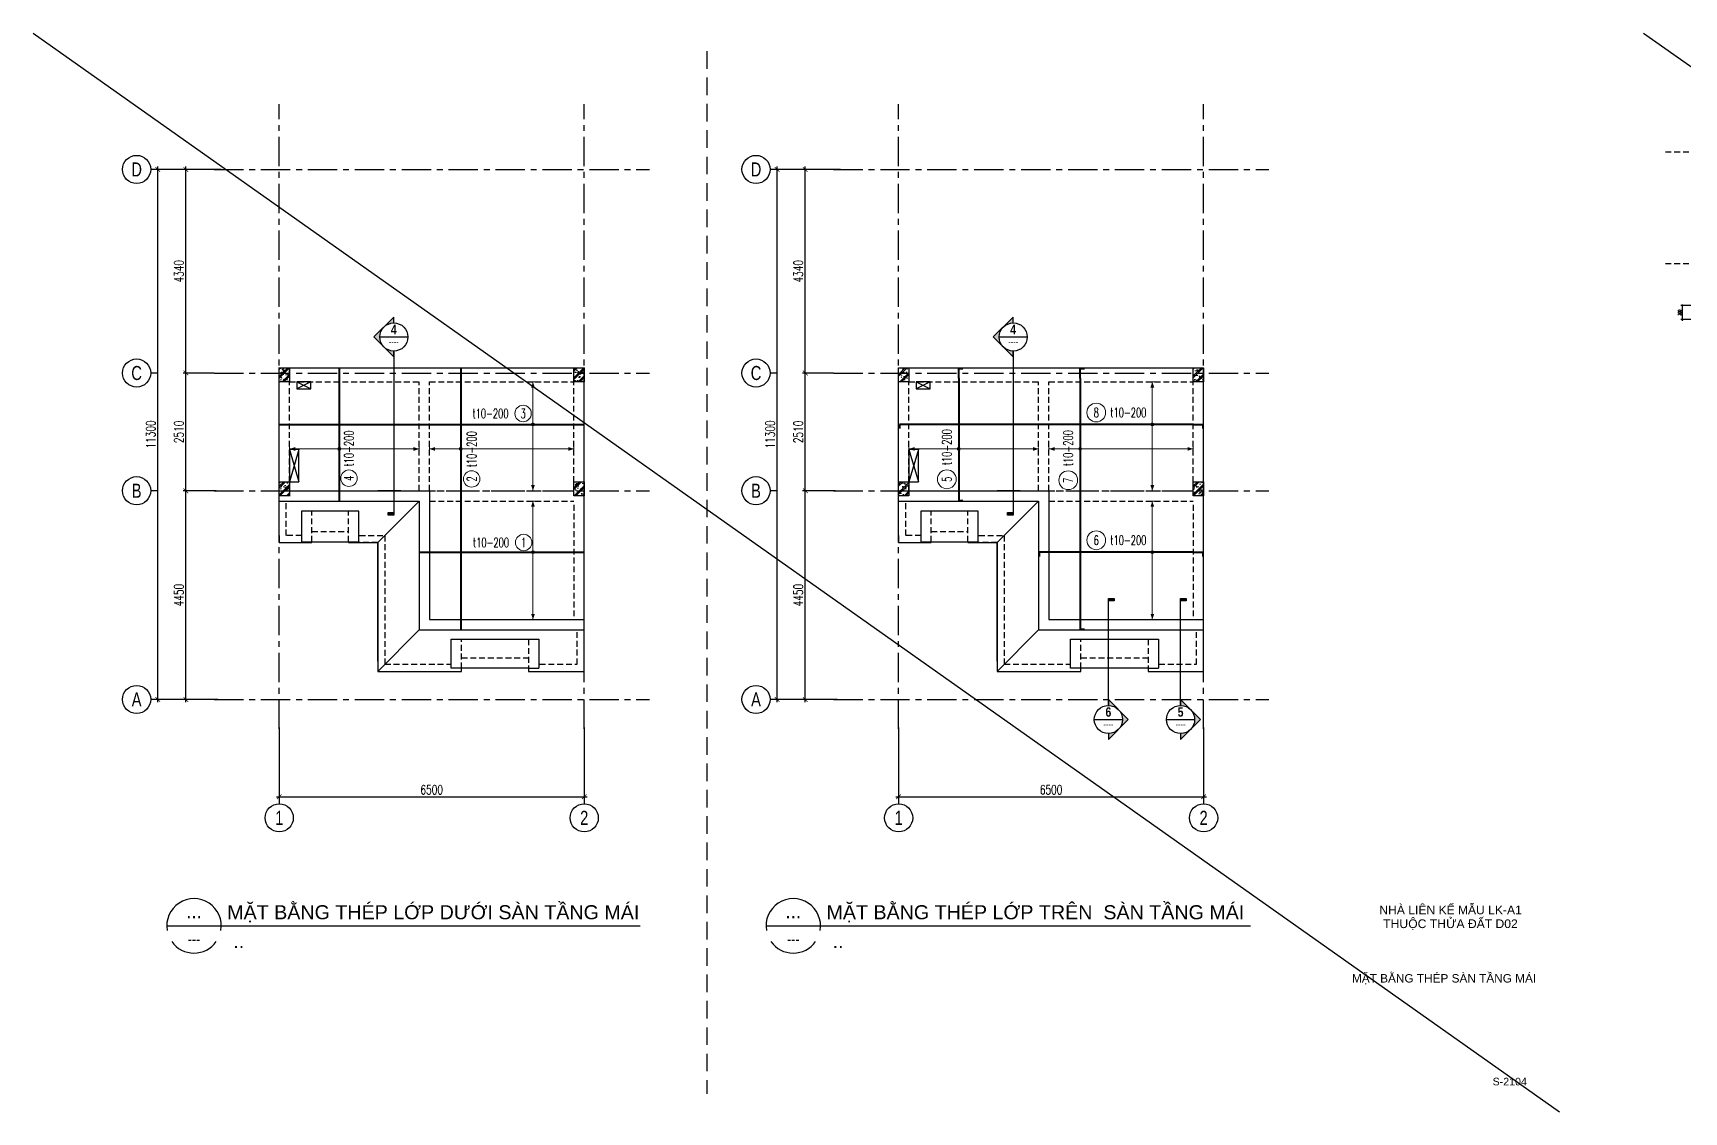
# Model space of a CAD drawing. Header units: millimetres. Extents: x -529861 to -223882, y -171969 to 61504.
# Drawn here: x -367439 to -332251, y -65020 to -42016 of the extents above; entities that cross this region are included whole.
import ezdxf
from ezdxf.enums import TextEntityAlignment as Align

# ---------------------------------------------------------------- set-up
doc = ezdxf.new("R2010")
doc.units = ezdxf.units.MM
doc.header["$LTSCALE"] = 5000
for name, pattern in [('ACAD_ISO07W100', [3, 0, -3]), ('CENTER', [2, 1.25, -0.25, 0.25, -0.25]), ('CONTINU', [0]), ('HIDDEN', [0.375, 0.25, -0.125]), ('HIDDEN2', [0.1875, 0.125, -0.0625])]:
    doc.linetypes.add(name, pattern=pattern)
doc.layers.get('Defpoints').update_dxf_attribs({"color": 143})
for name, color, linetype, lineweight in [('06- General text', 2, 'Continuous', 25), ('07- Note- Hidden', 6, 'HIDDEN2', 25), ('08- Note', 6, 'Continuous', 25), ('G-ANNO-TTLB', 7, 'Continuous', 18), ('kata_dim', 8, 'Continuous', 15), ('KC-COT-HATCH', 13, 'Continuous', 15), ('KC-COT-NETCAT', 2, 'Continuous', 30), ('S-dims', 8, 'Continuous', 18), ('S-hatch', 8, 'Continuous', 5), ('S-text', 2, 'Continuous', 20), ('S-TEXT35', 3, 'Continuous', 30), ('S-Thep', 3, 'Continuous', 40), ('S-Thep duoi', 3, 'HIDDEN2', 40)]:
    doc.layers.add(name, color=color, linetype=linetype, lineweight=lineweight)
for name, color, linetype in [('KC ICC-COTVACH', 3, 'Continuous'), ('KCS_AXIS', 18, 'CENTER'), ('KCS_BORDER', 3, 'Continuous'), ('KCS_CHI', 1, 'Continuous'), ('KCS_DIM', 1, 'Continuous'), ('KCS_HIDDEN', 8, 'HIDDEN'), ('KCS_TEXT', 2, 'Continuous'), ('KCS_TEXT_BANVE_SO', 1, 'Continuous'), ('KCS_TEXT_BANVE_TEN', 162, 'Continuous')]:
    doc.layers.add(name, color=color, linetype=linetype)
doc.layers.add('KCS_Plotter', color=11, linetype='Continuous', plot=False)
doc.styles.add('.VnArialH', font='')
doc.styles.add('Arial_13', font='arial.ttf', dxfattribs={"height": 2.5})
doc.styles.add('Arial_14', font='arial.ttf', dxfattribs={"height": 2.5})
doc.styles.add('Brief text', font='')
doc.styles.add('General text 1', font='')
doc.styles.add('s-text', font='vnsimli.shx', dxfattribs={"width": 0.7})
doc.styles.add('style1', font='arial.ttf', dxfattribs={"width": 0.75})
doc.styles.add('VNAVANTH', font='')
doc.styles.add('vnsimpli', font='vnsimli.shx', dxfattribs={"width": 0.65})
doc.styles.get('.VnArialH').set_extended_font_data('.VnArialH')
doc.styles.get('Brief text').set_extended_font_data('.VnHelvetInsH', bold=True)
doc.styles.get('General text 1').set_extended_font_data('.VnAvantH')
doc.styles.get('VNAVANTH').set_extended_font_data('.VnAvantH')
doc.dimstyles.new('1-100s', dxfattribs={"dimtxt": 200, "dimasz": 100, "dimexe": 60, "dimexo": 0, "dimgap": 50, "dimtad": 1, "dimdec": 0, "dimzin": 0, "dimdsep": 46, "dimtxsty": 's-text', "dimblk1": 'ARCHTICK', "dimblk2": 'ARCHTICK', "dimsah": 1, "dimcen": 80, "dimdle": 60, "dimclrd": 9, "dimclre": 9, "dimclrt": 2, "dimadec": 0, "dimazin": 0, "dimtfac": 0.0001, "dimtdec": 0, "dimtix": 1, "dimtmove": 1, "dimatfit": 3, "dimldrblk": 'ARCHTICK', "dimfxl": 200, "dimtolj": 1, "dimtzin": 0, "dimarcsym": 0})
doc.dimstyles.new('KCS_DIM75', dxfattribs={"dimscale": 75, "dimtxt": 2.5, "dimasz": 1.6, "dimexe": 1.2, "dimexo": 0, "dimgap": 1, "dimtad": 1, "dimdec": 0, "dimzin": 0, "dimdsep": 46, "dimtxsty": 'vnsimpli', "dimblk": 'ARCHTICK', "dimcen": 0, "dimdle": 1, "dimclrd": 256, "dimclre": 256, "dimclrt": 2, "dimadec": 0, "dimazin": 0, "dimtfac": 1, "dimtdec": 0, "dimtix": 1, "dimtmove": 2, "dimatfit": 3, "dimfxl": 1, "dimtolj": 1, "dimtzin": 0, "dimarcsym": 0})

# ---------------------------------------------------------------- blocks, each defined once
blk = doc.blocks.new('*U491')
h = blk.add_hatch(color=6)
edge = h.paths.add_edge_path()
edge.add_arc((-20.04, 0), 0.3, 0, 360)
at = {"ltscale": 0.2}
for p, q in [((0, 0), (-30.81, 0)), ((33.89, 0), (0, 0))]:
    blk.add_line(p, q, dxfattribs=at)
at = {"layer": 'kata_dim'}
for points in [[(-21.04, 9.06, 0.2, 0.2, 0), (-19.04, 9.06, 0, 0, 0)], [(-21.04, -14.14, 0.2, 0.2, 0), (-19.04, -14.14, 0, 0, 0)]]:
    blk.add_lwpolyline(points, format="xyseb", dxfattribs=at)
blk.add_circle((-17.94, 2.33), 1.75, dxfattribs=at)
at = {"layer": 'kata_dim', "color": 6}
blk.add_circle((-20.04, 0), 0.3, dxfattribs=at)
at = {"layer": 'kata_dim'}
for points in [[(-20.44, 7.86), (-20.04, 9.06), (-19.64, 7.86)], [(-20.44, -12.94), (-20.04, -14.14), (-19.64, -12.94)]]:
    blk.add_solid(points, dxfattribs=at)
at = {"layer": 'S-hatch', "ltscale": 1.5}
for q in [(-20.04, 9.06), (-20.04, -14.14)]:
    blk.add_line((-20.04, 0), q, dxfattribs=at)
at = {"layer": 'S-text', "style": 'vnsimpli', "width": 0.65}
blk.add_attdef('KHT', text='', height=2, dxfattribs=at).set_placement((-17.94, 2.33), align=Align.MIDDLE_CENTER)
blk.add_attdef('DKT', (-15.45, 1.33), '', height=2, dxfattribs=at)
blk = doc.blocks.new('*U492')
h = blk.add_hatch(color=6)
edge = h.paths.add_edge_path()
edge.add_arc((-20.04, 0), 0.3, 0, 360)
at = {"ltscale": 0.2}
for p, q in [((0, 0), (-30.81, 0)), ((4.09, 0), (0, 0))]:
    blk.add_line(p, q, dxfattribs=at)
at = {"layer": 'kata_dim'}
for points in [[(-21.04, 10.89, 0.2, 0.2, 0), (-19.04, 10.89, 0, 0, 0)], [(-21.04, -14.36, 0.2, 0.2, 0), (-19.04, -14.36, 0, 0, 0)]]:
    blk.add_lwpolyline(points, format="xyseb", dxfattribs=at)
blk.add_circle((-18.05, 2.06), 1.75, dxfattribs=at)
at = {"layer": 'kata_dim', "color": 6}
blk.add_circle((-20.04, 0), 0.3, dxfattribs=at)
at = {"layer": 'kata_dim'}
for points in [[(-20.44, 9.69), (-20.04, 10.89), (-19.64, 9.69)], [(-20.44, -13.16), (-20.04, -14.36), (-19.64, -13.16)]]:
    blk.add_solid(points, dxfattribs=at)
at = {"layer": 'S-hatch', "ltscale": 1.5}
for q in [(-20.04, 10.89), (-20.04, -14.36)]:
    blk.add_line((-20.04, 0), q, dxfattribs=at)
at = {"layer": 'S-text', "style": 'vnsimpli', "width": 0.65}
blk.add_attdef('KHT', text='', height=2, dxfattribs=at).set_placement((-18.05, 2.06), align=Align.MIDDLE_CENTER)
blk.add_attdef('DKT', (-15.55, 1.06), '', height=2, dxfattribs=at)
blk = doc.blocks.new('*U493')
h = blk.add_hatch(color=6)
edge = h.paths.add_edge_path()
edge.add_arc((3.65, 0), 0.3, 0, 360)
at = {"ltscale": 0.2}
for p, q in [((0, 0), (-34.77, 0)), ((20.79, 0), (0, 0))]:
    blk.add_line(p, q, dxfattribs=at)
at = {"layer": 'kata_dim'}
for points in [[(2.65, 24.12, 0.2, 0.2, 0), (4.65, 24.12, 0, 0, 0)], [(2.65, -6.68, 0.2, 0.2, 0), (4.65, -6.68, 0, 0, 0)]]:
    blk.add_lwpolyline(points, format="xyseb", dxfattribs=at)
blk.add_circle((-2.75, 2.33), 1.75, dxfattribs=at)
at = {"layer": 'kata_dim', "color": 6}
blk.add_circle((3.65, 0), 0.3, dxfattribs=at)
at = {"layer": 'kata_dim'}
for points in [[(3.25, 22.92), (3.65, 24.12), (4.05, 22.92)], [(3.25, -5.48), (3.65, -6.68), (4.05, -5.48)]]:
    blk.add_solid(points, dxfattribs=at)
at = {"layer": 'S-hatch', "ltscale": 1.5}
for q in [(3.65, 24.12), (3.65, -6.68)]:
    blk.add_line((3.65, 0), q, dxfattribs=at)
at = {"layer": 'S-text', "style": 'vnsimpli', "width": 0.65}
blk.add_attdef('KHT', text='', height=2, dxfattribs=at).set_placement((-2.75, 2.33), align=Align.MIDDLE_CENTER)
blk.add_attdef('DKT', (-0.25, 1.33), '', height=2, dxfattribs=at)
blk = doc.blocks.new('*U494')
h = blk.add_hatch(color=6)
edge = h.paths.add_edge_path()
edge.add_arc((-13.06, 0), 0.3, 0, 360)
at = {"ltscale": 0.2}
for p, q in [((0, 0), (-24.01, 0)), ((4.09, 0), (0, 0))]:
    blk.add_line(p, q, dxfattribs=at)
at = {"layer": 'kata_dim'}
for points in [[(-14.06, 17, 0.2, 0.2, 0), (-12.06, 17, 0, 0, 0)], [(-14.06, -10.6, 0.2, 0.2, 0), (-12.06, -10.6, 0, 0, 0)]]:
    blk.add_lwpolyline(points, format="xyseb", dxfattribs=at)
blk.add_circle((-19.29, 2.06), 1.75, dxfattribs=at)
at = {"layer": 'kata_dim', "color": 6}
blk.add_circle((-13.06, 0), 0.3, dxfattribs=at)
at = {"layer": 'kata_dim'}
for points in [[(-13.46, 15.8), (-13.06, 17), (-12.66, 15.8)], [(-13.46, -9.4), (-13.06, -10.6), (-12.66, -9.4)]]:
    blk.add_solid(points, dxfattribs=at)
at = {"layer": 'S-hatch', "ltscale": 1.5}
for q in [(-13.06, 17), (-13.06, -10.6)]:
    blk.add_line((-13.06, 0), q, dxfattribs=at)
at = {"layer": 'S-text', "style": 'vnsimpli', "width": 0.65}
blk.add_attdef('KHT', text='', height=2, dxfattribs=at).set_placement((-19.29, 2.06), align=Align.MIDDLE_CENTER)
blk.add_attdef('DKT', (-16.8, 1.06), '', height=2, dxfattribs=at)
blk = doc.blocks.new('*U571')
at = {"layer": '08- Note'}
h = blk.add_hatch(color=256, dxfattribs=at)
h.paths.add_polyline_path([(-8.49, 0), (-4.24, 4.24, 0.198912), (-6, 0, 0.198912), (-4.24, -4.24)])
h.paths.add_polyline_path([(0, 8.49), (0, 6, 0.198912), (-4.24, 4.24)])
h.paths.add_polyline_path([(-4.24, -4.24, 0.198912), (0, -6), (0, -8.49)])
blk.add_hatch(color=256, dxfattribs=at).paths.add_polyline_path([(0, -74.89), (0, -75.96), (-2.4, -75.96), (-2.4, -74.89)])
at = {"ltscale": 500}
blk.add_line((0, -6), (0, -75.96), dxfattribs=at)
at = {"layer": '08- Note'}
blk.add_line((-6, 0), (6, 0), dxfattribs=at)
blk.add_lwpolyline([(0, 6), (0, 8.49), (-8.49, 0), (0, -8.49), (0, -6)], dxfattribs=at)
blk.add_lwpolyline([(0, -74.89), (0, -75.96), (-2.4, -75.96), (-2.4, -74.89)], close=True, dxfattribs=at)
blk.add_circle((0, 0), 6, dxfattribs=at)
at = {"layer": '06- General text', "style": 'Brief text', "width": 0.8}
blk.add_attdef('VIEW-NUMBER', text='', height=4, dxfattribs=at).set_placement((0, 0), align=Align.BOTTOM_CENTER)
at = {"layer": '06- General text', "style": 'General text 1', "width": 0.8}
blk.add_attdef('SHEET-NUMBER', text='', height=2.5, dxfattribs=at).set_placement((0, -0.87), align=Align.TOP_CENTER)
blk = doc.blocks.new('*U515')
blk.add_line((1, 0), (158.02, 0))
for major_axis, start_param, end_param in [((9.04, 0), -0.176637, 3.316767), ((-9.04, 0.01), 0.612827, 2.529211)]:
    blk.add_ellipse((10.04, 0), major_axis=major_axis, ratio=1, start_param=start_param, end_param=end_param)
at = {"layer": 'S-TEXT35', "style": 'VNAVANTH'}
for tag, height, p in [('VIEW-NUMBER', 5, (10.04, 1.5)), ('SHEET_NUMBER', 2.5, (10.04, -5))]:
    blk.add_attdef(tag, text='', height=height, dxfattribs=at).set_placement(p, align=Align.CENTER)
for tag, p in [('VIET_NAME', (21.64, 3.33)), ('ENGLISH_NAME', (21.64, -7.83))]:
    blk.add_attdef(tag, p, '', height=5, dxfattribs=at)
blk = doc.blocks.new('*U516')
blk.add_line((1, 0), (161.64, 0))
for major_axis, start_param, end_param in [((9.04, 0), -0.176637, 3.316767), ((-9.04, 0.01), 0.612827, 2.529211)]:
    blk.add_ellipse((10.04, 0), major_axis=major_axis, ratio=1, start_param=start_param, end_param=end_param)
at = {"layer": 'S-TEXT35', "style": 'VNAVANTH'}
for tag, height, p in [('VIEW-NUMBER', 5, (10.04, 1.5)), ('SHEET_NUMBER', 2.5, (10.04, -5))]:
    blk.add_attdef(tag, text='', height=height, dxfattribs=at).set_placement(p, align=Align.CENTER)
for tag, p in [('VIET_NAME', (21.64, 3.33)), ('ENGLISH_NAME', (21.64, -7.83))]:
    blk.add_attdef(tag, p, '', height=5, dxfattribs=at)
blk = doc.blocks.new('_ArchTick')
at = {"color": 0, "linetype": 'ByBlock', "const_width": 0.15}
blk.add_lwpolyline([(-0.5, -0.5), (0.5, 0.5)], dxfattribs=at)
blk = doc.blocks.new('*D1159')
at = {"layer": 'Defpoints', "color": 0, "ltscale": 1500, "transparency": 16777216}
for p in [(-30105, -46736), (-23605, -46736), (-23605, -48212)]:
    blk.add_point(p, dxfattribs=at)
at = {"layer": 'KCS_DIM', "color": 9, "lineweight": -2, "ltscale": 1500, "transparency": 16777216}
for p, q in [((-30105, -46736), (-30105, -48272)), ((-23605, -46736), (-23605, -48272)), ((-30165, -48212), (-23545, -48212))]:
    blk.add_line(p, q, dxfattribs=at)
at = {"layer": 'KCS_DIM', "color": 9, "lineweight": -2, "ltscale": 1500, "transparency": 16777216, "xscale": 100, "yscale": 100, "zscale": 100, "rotation": 180}
blk.add_blockref('_ArchTick', (-30105, -48212), dxfattribs=at)
at = {"layer": 'KCS_DIM', "color": 9, "lineweight": -2, "ltscale": 1500, "transparency": 16777216, "xscale": 100, "yscale": 100, "zscale": 100}
blk.add_blockref('_ArchTick', (-23605, -48212), dxfattribs=at)
at = {"layer": 'KCS_DIM', "color": 2, "ltscale": 1500, "transparency": 16777216, "insert": (-26855, -48062), "char_height": 200, "attachment_point": 5, "style": 's-text'}
blk.add_mtext('\\A1;6500', dxfattribs=at)
blk = doc.blocks.new('*D1160')
at = {"layer": 'Defpoints', "color": 0, "ltscale": 1500, "transparency": 16777216}
for p in [(-32095, -41688), (-31449, -41688), (-31412, -46138)]:
    blk.add_point(p, dxfattribs=at)
at = {"layer": 'KCS_DIM', "color": 9, "lineweight": -2, "ltscale": 1500, "transparency": 16777216}
for p, q in [((-31449, -41688), (-32155, -41688)), ((-32095, -46198), (-32095, -41628)), ((-31412, -46138), (-32155, -46138))]:
    blk.add_line(p, q, dxfattribs=at)
at = {"layer": 'KCS_DIM', "color": 9, "lineweight": -2, "ltscale": 1500, "transparency": 16777216, "xscale": 100, "yscale": 100, "zscale": 100}
for p, rotation in [((-32095, -41688), 90), ((-32095, -46138), 270)]:
    blk.add_blockref('_ArchTick', p, dxfattribs=dict(at, rotation=rotation))
at = {"layer": 'KCS_DIM', "color": 2, "ltscale": 1500, "transparency": 16777216, "insert": (-32245, -43913), "char_height": 200, "attachment_point": 5, "rotation": 90, "style": 's-text'}
blk.add_mtext('\\A1;4450', dxfattribs=at)
blk = doc.blocks.new('*D1161')
at = {"layer": 'Defpoints', "color": 0, "ltscale": 1500, "transparency": 16777216}
for p in [(-32095, -39178), (-31495, -39178), (-31449, -41688)]:
    blk.add_point(p, dxfattribs=at)
at = {"layer": 'KCS_DIM', "color": 9, "lineweight": -2, "ltscale": 1500, "transparency": 16777216}
for p, q in [((-31495, -39178), (-32155, -39178)), ((-32095, -41748), (-32095, -39118)), ((-31449, -41688), (-32155, -41688))]:
    blk.add_line(p, q, dxfattribs=at)
at = {"layer": 'KCS_DIM', "color": 9, "lineweight": -2, "ltscale": 1500, "transparency": 16777216, "xscale": 100, "yscale": 100, "zscale": 100}
for p, rotation in [((-32095, -39178), 90), ((-32095, -41688), 270)]:
    blk.add_blockref('_ArchTick', p, dxfattribs=dict(at, rotation=rotation))
at = {"layer": 'KCS_DIM', "color": 2, "ltscale": 1500, "transparency": 16777216, "insert": (-32245, -40433), "char_height": 200, "attachment_point": 5, "rotation": 90, "style": 's-text'}
blk.add_mtext('\\A1;2510', dxfattribs=at)
blk = doc.blocks.new('*D1162')
at = {"layer": 'Defpoints', "color": 0, "ltscale": 1500, "transparency": 16777216}
for p in [(-32095, -34838), (-31346, -34838), (-31495, -39178)]:
    blk.add_point(p, dxfattribs=at)
at = {"layer": 'KCS_DIM', "color": 9, "lineweight": -2, "ltscale": 1500, "transparency": 16777216}
for p, q in [((-32095, -39238), (-32095, -34778)), ((-31346, -34838), (-32155, -34838)), ((-31495, -39178), (-32155, -39178))]:
    blk.add_line(p, q, dxfattribs=at)
at = {"layer": 'KCS_DIM', "color": 9, "lineweight": -2, "ltscale": 1500, "transparency": 16777216, "xscale": 100, "yscale": 100, "zscale": 100}
for p, rotation in [((-32095, -34838), 90), ((-32095, -39178), 270)]:
    blk.add_blockref('_ArchTick', p, dxfattribs=dict(at, rotation=rotation))
at = {"layer": 'KCS_DIM', "color": 2, "ltscale": 1500, "transparency": 16777216, "insert": (-32245, -37008), "char_height": 200, "attachment_point": 5, "rotation": 90, "style": 's-text'}
blk.add_mtext('\\A1;4340', dxfattribs=at)
blk = doc.blocks.new('*D1163')
at = {"layer": 'Defpoints', "color": 0, "ltscale": 1500, "transparency": 16777216}
for p in [(-32695, -34838), (-31495, -34838), (-31495, -46138)]:
    blk.add_point(p, dxfattribs=at)
at = {"layer": 'KCS_DIM', "color": 9, "lineweight": -2, "ltscale": 1500, "transparency": 16777216}
for p, q in [((-32695, -46198), (-32695, -34778)), ((-31495, -34838), (-32755, -34838)), ((-31495, -46138), (-32755, -46138))]:
    blk.add_line(p, q, dxfattribs=at)
at = {"layer": 'KCS_DIM', "color": 9, "lineweight": -2, "ltscale": 1500, "transparency": 16777216, "xscale": 100, "yscale": 100, "zscale": 100}
for p, rotation in [((-32695, -34838), 90), ((-32695, -46138), 270)]:
    blk.add_blockref('_ArchTick', p, dxfattribs=dict(at, rotation=rotation))
at = {"layer": 'KCS_DIM', "color": 2, "ltscale": 1500, "transparency": 16777216, "insert": (-32845, -40488), "char_height": 200, "attachment_point": 5, "rotation": 90, "style": 's-text'}
blk.add_mtext('\\A1;11300', dxfattribs=at)
blk = doc.blocks.new('*U482')
at = {"layer": 'KC-COT-HATCH'}
h = blk.add_hatch(dxfattribs=at)
h.set_pattern_fill('CHAU-02', color=256, scale=30, pattern_type=2)
h.set_pattern_definition([(50, (-758.44, -516.9), (215.178, -18.826), [22.5, -247.5]), (355, (-758.44, -516.9), (-41.625, 225.658), [18, -198]), (100.451, (-740.51, -518.47), (173.553, 206.83), [19.122, -210.343]), (46.184, (-758.44, -456.9), (320.17, -49.656), [33.75, -371.25]), (96.636, (-731.76, -461.04), (280.4, 292.24), [28.68, -315.514]), (351.184, (-758.44, -456.9), (280.4, 292.24), [27, -297]), (21, (-728.44, -471.9), (179.072, -120.786), [22.5, -247.5]), (226, (-728.44, -471.9), (201.565, -109.66), [18, -198]), (71.451, (-713.52, -481.97), (252.067, 96.76), [19.122, -210.343]), (67.5, (-758.44, -516.9), (-46.775, 88.3123), [0, -195.6, 0, -201, 0, -198.75]), (4.5, (-758.44, -516.9), (85.005, 114.031), [0, -114.6, 0, -191.1, 0, -75.75]), (327.5, (-825.34, -516.9), (160.147, -6.7665), [0, -75, 0, -234, 0, -310.5]), (317.5, (-855.34, -516.9), (174.956, 30.031), [0, -97.5, 0, -155.4, 0, -220.5]), (315, (-758.44, -516.9), (90.156, 90.156), []), (315, (-758.44, -480.15), (90.156, 90.156), [])])
h.paths.add_polyline_path([(-110, 150), (-110, -150), (110, -150), (110, 150)])
at = {"layer": 'KC-COT-NETCAT'}
blk.add_lwpolyline([(-110, -150), (110, -150), (110, 150), (-110, 150)], close=True, dxfattribs=at)
blk = doc.blocks.new('*D576')
at = {"layer": 'Defpoints', "color": 0, "linetype": 'ByBlock', "ltscale": 1500, "transparency": 16777216}
for p in [(-332014, -47827), (-332289, -48127), (-332014, -48127)]:
    blk.add_point(p, dxfattribs=at)
at = {"layer": 'S-dims', "linetype": 'ByBlock', "lineweight": -2, "ltscale": 1500, "transparency": 16777216}
for p, q in [((-332014, -47827), (-332319, -47827)), ((-332289, -47802), (-332289, -48152)), ((-332014, -48127), (-332319, -48127))]:
    blk.add_line(p, q, dxfattribs=at)
at = {"layer": 'S-dims', "linetype": 'ByBlock', "lineweight": -2, "ltscale": 1500, "transparency": 16777216, "xscale": 40, "yscale": 40, "zscale": 40}
for p, rotation in [((-332289, -47827), 90), ((-332289, -48127), 270)]:
    blk.add_blockref('_ArchTick', p, dxfattribs=dict(at, rotation=rotation))
at = {"layer": 'S-dims', "color": 2, "linetype": 'ByBlock', "ltscale": 1500, "transparency": 16777216, "insert": (-332345, -47977), "char_height": 62.5, "attachment_point": 5, "rotation": 90, "style": 'vnsimpli'}
blk.add_mtext('\\A1;300', dxfattribs=at)
blk = doc.blocks.new('*U623')
h = blk.add_hatch(color=6)
edge = h.paths.add_edge_path()
edge.add_arc((-8.73, 0), 0.3, 0, 360)
for p, q in [((-62.65, -0.9), (-62.65, -0.9)), ((2.05, -0.9), (2.05, -0.9))]:
    blk.add_line(p, q)
at = {"layer": 'kata_dim', "ltscale": 0.05}
for points in [[(-9.73, 9.06, 0.2, 0.2, 0), (-7.73, 9.06, 0, 0, 0)], [(-9.73, -14.14, 0.2, 0.2, 0), (-7.73, -14.14, 0, 0, 0)]]:
    blk.add_lwpolyline(points, format="xyseb", dxfattribs=at)
at = {"layer": 'kata_dim'}
blk.add_circle((-20.68, 2.53), 2, dxfattribs=at)
at = {"layer": 'kata_dim', "color": 6}
blk.add_circle((-8.73, 0), 0.3, dxfattribs=at)
at = {"layer": 'kata_dim', "linetype": 'ACAD_ISO07W100', "ltscale": 0.05}
for points in [[(-9.13, 7.86), (-8.73, 9.06), (-8.33, 7.86)], [(-9.13, -12.94), (-8.73, -14.14), (-8.33, -12.94)]]:
    blk.add_solid(points, dxfattribs=at)
at = {"layer": 'S-hatch', "ltscale": 40}
for q in [(-8.73, 9.06), (-8.73, -14.14)]:
    blk.add_line((-8.73, 0), q, dxfattribs=at)
at = {"layer": 'S-Thep duoi', "linetype": 'CONTINU'}
for p, q in [((0, 0), (-62.65, 0)), ((-62.65, 0), (-62.65, -0.9)), ((0, 0), (2.05, 0)), ((2.05, 0), (2.05, -0.9))]:
    blk.add_line(p, q, dxfattribs=at)
at = {"layer": 'S-text', "style": 'vnsimpli', "width": 0.65}
blk.add_attdef('KHT', text='', height=2, dxfattribs=at).set_placement((-20.68, 2.53), align=Align.MIDDLE_CENTER)
blk.add_attdef('DKT', (-17.68, 1.54), '', height=2, dxfattribs=at)
blk = doc.blocks.new('*U624')
h = blk.add_hatch(color=6)
edge = h.paths.add_edge_path()
edge.add_arc((-8.73, 0), 0.3, 0, 360)
for p, q in [((-32.85, -0.9), (-32.85, -0.9)), ((2.05, -0.9), (2.05, -0.9))]:
    blk.add_line(p, q)
at = {"layer": 'kata_dim', "ltscale": 0.05}
for points in [[(-9.73, 10.89, 0.2, 0.2, 0), (-7.73, 10.89, 0, 0, 0)], [(-9.73, -14.36, 0.2, 0.2, 0), (-7.73, -14.36, 0, 0, 0)]]:
    blk.add_lwpolyline(points, format="xyseb", dxfattribs=at)
at = {"layer": 'kata_dim'}
blk.add_circle((-20.68, 2.53), 2, dxfattribs=at)
at = {"layer": 'kata_dim', "color": 6}
blk.add_circle((-8.73, 0), 0.3, dxfattribs=at)
at = {"layer": 'kata_dim', "linetype": 'ACAD_ISO07W100', "ltscale": 0.05}
for points in [[(-9.13, 9.69), (-8.73, 10.89), (-8.33, 9.69)], [(-9.13, -13.16), (-8.73, -14.36), (-8.33, -13.16)]]:
    blk.add_solid(points, dxfattribs=at)
at = {"layer": 'S-hatch', "ltscale": 40}
for q in [(-8.73, 10.89), (-8.73, -14.36)]:
    blk.add_line((-8.73, 0), q, dxfattribs=at)
at = {"layer": 'S-Thep duoi', "linetype": 'CONTINU'}
for p, q in [((0, 0), (-32.85, 0)), ((-32.85, 0), (-32.85, -0.9)), ((0, 0), (2.05, 0)), ((2.05, 0), (2.05, -0.9))]:
    blk.add_line(p, q, dxfattribs=at)
at = {"layer": 'S-text', "style": 'vnsimpli', "width": 0.65}
blk.add_attdef('KHT', text='', height=2, dxfattribs=at).set_placement((-20.68, 2.53), align=Align.MIDDLE_CENTER)
blk.add_attdef('DKT', (-17.68, 1.54), '', height=2, dxfattribs=at)
blk = doc.blocks.new('*U626')
h = blk.add_hatch(color=6)
edge = h.paths.add_edge_path()
edge.add_arc((-15.08, 0), 0.3, 0, 360)
for p, q in [((-53.51, -0.9), (-53.51, -0.9)), ((2.05, -0.9), (2.05, -0.9))]:
    blk.add_line(p, q)
at = {"layer": 'kata_dim', "ltscale": 0.05}
for points in [[(-16.08, 6.64, 0.2, 0.2, 0), (-14.08, 6.64, 0, 0, 0)], [(-16.08, -24.12, 0.2, 0.2, 0), (-14.08, -24.12, 0, 0, 0)]]:
    blk.add_lwpolyline(points, format="xyseb", dxfattribs=at)
at = {"layer": 'kata_dim'}
blk.add_circle((-21.76, 2.53), 2, dxfattribs=at)
at = {"layer": 'kata_dim', "color": 6}
blk.add_circle((-15.08, 0), 0.3, dxfattribs=at)
at = {"layer": 'kata_dim', "linetype": 'ACAD_ISO07W100', "ltscale": 0.05}
for points in [[(-15.48, 5.44), (-15.08, 6.64), (-14.68, 5.44)], [(-15.48, -22.92), (-15.08, -24.12), (-14.68, -22.92)]]:
    blk.add_solid(points, dxfattribs=at)
at = {"layer": 'S-hatch', "ltscale": 40}
for q in [(-15.08, 6.64), (-15.08, -24.12)]:
    blk.add_line((-15.08, 0), q, dxfattribs=at)
at = {"layer": 'S-Thep duoi', "linetype": 'CONTINU'}
for p, q in [((0, 0), (-53.51, 0)), ((-53.51, 0), (-53.51, -0.9)), ((0, 0), (2.05, 0)), ((2.05, 0), (2.05, -0.9))]:
    blk.add_line(p, q, dxfattribs=at)
at = {"layer": 'S-text', "style": 'vnsimpli', "width": 0.65}
blk.add_attdef('KHT', text='', height=2, dxfattribs=at).set_placement((-21.76, 2.53), align=Align.MIDDLE_CENTER)
blk.add_attdef('DKT', (-18.76, 1.54), '', height=2, dxfattribs=at)
blk = doc.blocks.new('*U625')
h = blk.add_hatch(color=6)
edge = h.paths.add_edge_path()
edge.add_arc((-15.09, 0), 0.3, 0, 360)
for p, q in [((-26.05, -0.9), (-26.05, -0.9)), ((2.05, -0.9), (2.05, -0.9))]:
    blk.add_line(p, q)
at = {"layer": 'kata_dim', "ltscale": 0.05}
for points in [[(-16.09, 10.6, 0.2, 0.2, 0), (-14.09, 10.6, 0, 0, 0)], [(-16.09, -17.04, 0.2, 0.2, 0), (-14.09, -17.04, 0, 0, 0)]]:
    blk.add_lwpolyline(points, format="xyseb", dxfattribs=at)
at = {"layer": 'kata_dim'}
blk.add_circle((-21.56, 2.53), 2, dxfattribs=at)
at = {"layer": 'kata_dim', "color": 6}
blk.add_circle((-15.09, 0), 0.3, dxfattribs=at)
at = {"layer": 'kata_dim', "linetype": 'ACAD_ISO07W100', "ltscale": 0.05}
for points in [[(-15.49, 9.4), (-15.09, 10.6), (-14.69, 9.4)], [(-15.49, -15.84), (-15.09, -17.04), (-14.69, -15.84)]]:
    blk.add_solid(points, dxfattribs=at)
at = {"layer": 'S-hatch', "ltscale": 40}
for q in [(-15.09, 10.6), (-15.09, -17.04)]:
    blk.add_line((-15.09, 0), q, dxfattribs=at)
at = {"layer": 'S-Thep duoi', "linetype": 'CONTINU'}
for p, q in [((0, 0), (-26.05, 0)), ((-26.05, 0), (-26.05, -0.9)), ((0, 0), (2.05, 0)), ((2.05, 0), (2.05, -0.9))]:
    blk.add_line(p, q, dxfattribs=at)
at = {"layer": 'S-text', "style": 'vnsimpli', "width": 0.65}
blk.add_attdef('KHT', text='', height=2, dxfattribs=at).set_placement((-21.56, 2.53), align=Align.MIDDLE_CENTER)
blk.add_attdef('DKT', (-18.56, 1.54), '', height=2, dxfattribs=at)
blk = doc.blocks.new('*U1316')
at = {"layer": '08- Note'}
blk.add_hatch(color=256, dxfattribs=at).paths.add_polyline_path([(0, 50.54), (0, 51.61), (2.4, 51.61), (2.4, 50.54)])
h = blk.add_hatch(color=256, dxfattribs=at)
h.paths.add_polyline_path([(8.49, 0), (4.24, -4.24, 0.198912), (6, 0, 0.198912), (4.24, 4.24)])
h.paths.add_polyline_path([(0, -8.49), (0, -6, 0.198912), (4.24, -4.24)])
h.paths.add_polyline_path([(4.24, 4.24, 0.198912), (0, 6), (0, 8.49)])
at = {"ltscale": 500}
blk.add_line((0, 6), (0, 51.61), dxfattribs=at)
at = {"layer": '08- Note'}
blk.add_line((-6, 0), (6, 0), dxfattribs=at)
blk.add_lwpolyline([(0, 50.54), (0, 51.61), (2.4, 51.61), (2.4, 50.54)], close=True, dxfattribs=at)
blk.add_lwpolyline([(0, -6), (0, -8.49), (8.49, 0), (0, 8.49), (0, 6)], dxfattribs=at)
blk.add_circle((0, 0), 6, dxfattribs=at)
at = {"layer": '06- General text', "style": 'Brief text', "width": 0.8}
blk.add_attdef('VIEW-NUMBER', text='', height=4, dxfattribs=at).set_placement((0, 0), align=Align.BOTTOM_CENTER)
at = {"layer": '06- General text', "style": 'General text 1', "width": 0.8}
blk.add_attdef('SHEET-NUMBER', text='', height=2.5, dxfattribs=at).set_placement((0, -0.87), align=Align.TOP_CENTER)
blk = doc.blocks.new('2-LUOI TRUC')
at = {"layer": 'KCS_AXIS', "ltscale": 0.1}
for p, q in [((-30105.3, -46766.5), (-30105.3, -33447.5)), ((-23605.3, -46766.5), (-23605.3, -33447.5)), ((-31495.3, -34837.5), (-22215.3, -34837.5)), ((-31495.3, -39177.5), (-22215.3, -39177.5)), ((-31495.3, -41687.5), (-22215.3, -41687.5)), ((-31495.3, -46137.5), (-22215.3, -46137.5))]:
    blk.add_line(p, q, dxfattribs=at)
at = {"layer": 'KCS_CHI', "ltscale": 1500}
for p, q in [((-32695.3, -34837.5), (-32845.3, -34837.5)), ((-32695.3, -39177.5), (-32845.3, -39177.5)), ((-32695.3, -41687.5), (-32845.3, -41687.5)), ((-32695.3, -46137.5), (-32845.3, -46137.5)), ((-30105.3, -48211.7), (-30105.3, -48361.7)), ((-23605.3, -48211.7), (-23605.3, -48361.7))]:
    blk.add_line(p, q, dxfattribs=at)
for centre in [(-33145.3, -34837.5), (-33145.3, -39177.5), (-33145.3, -41687.5), (-33145.3, -46137.5), (-30105.3, -48661.7), (-23605.3, -48661.7)]:
    blk.add_circle(centre, 300, dxfattribs=at)
at = {"layer": 'KCS_TEXT', "color": 4, "ltscale": 1500, "style": 'style1', "width": 0.75}
for s, p in [('D', (-33145.3, -34837.5)), ('C', (-33145.3, -39177.5)), ('B', (-33145.3, -41687.5)), ('A', (-33145.3, -46137.5)), ('1', (-30105.3, -48661.7)), ('2', (-23605.3, -48661.7))]:
    blk.add_text(s, height=300, dxfattribs=at).set_placement(p, align=Align.MIDDLE_CENTER)
at = {"layer": 'KCS_DIM', "ltscale": 1500}
for base, p1, p2, picture, middle in [((-32695.3, -34837.5), (-31495.3, -46137.5), (-31495.3, -34837.5), '*D1163', (-32845.3, -40487.5)), ((-32095.3, -34837.5), (-31495.3, -39177.5), (-31345.8, -34837.5), '*D1162', (-32245.3, -37007.5)), ((-32095.3, -39177.5), (-31449, -41687.5), (-31495.3, -39177.5), '*D1161', (-32245.3, -40432.5)), ((-32095.3, -41687.5), (-31412.2, -46137.5), (-31449, -41687.5), '*D1160', (-32245.3, -43912.5))]:
    dim = blk.add_linear_dim(base=base, p1=p1, p2=p2, angle=90, dimstyle='1-100s', dxfattribs=at)
    dim.commit()
    dim.dimension.update_dxf_attribs({"geometry": picture, "text_midpoint": middle})
dim = blk.add_linear_dim(base=(-23605.3, -48211.7), p1=(-30105.3, -46735.7), p2=(-23605.3, -46735.7), dimstyle='1-100s', dxfattribs=at)
dim.commit()
dim.dimension.update_dxf_attribs({"geometry": '*D1159', "text_midpoint": (-26855.3, -48061.7)})
blk = doc.blocks.new('2-MBC TUM')
at = {"layer": 'KC ICC-COTVACH', "xscale": -1, "rotation": 180}
for p in [(0, 6810), (6280, 6810), (0, 4380), (6280, 4380)]:
    blk.add_blockref('*U482', p, dxfattribs=at)
at = {"layer": 'KCS_AXIS'}
blk.add_blockref('2-LUOI TRUC', (29995, 46028), dxfattribs=at)
blk = doc.blocks.new('2-MBKC MAI')
at = {"layer": 'KCS_BORDER', "ltscale": 1500}
for p, q in [((-4613, -60415), (1887, -60415)), ((-4613, -64139), (-4613, -60415)), ((1887, -66885), (1887, -60415)), ((-2023, -63035), (-2513, -63035)), ((-2513, -64139), (-1629, -63255)), ((-4613, -63989), (-4613, -64139)), ((-4613, -64139), (-4613, -64139)), ((-4613, -64139), (-3918, -64139)), ((-3918, -64139), (-3918, -64124)), ((-2513, -66665), (-2513, -64139)), ((-2513, -66885), (-1629, -66000)), ((1887, -66885), (1887, -66735))]:
    blk.add_line(p, q, dxfattribs=at)
at = {"layer": 'KCS_BORDER', "linetype": 'ByBlock', "ltscale": 1500}
for p, q in [((-4238, -60715), (-3943, -60865)), ((-3943, -60715), (-4238, -60865)), ((-4193, -62158), (-4393, -62845)), ((-4393, -62158), (-4193, -62845)), ((-948, -66201), (922, -66201)), ((-948, -66820), (-948, -66201)), ((922, -66201), (922, -66820)), ((702, -66820), (-948, -66820)), ((-728, -66885), (-728, -66820)), ((702, -66820), (922, -66820))]:
    blk.add_line(p, q, dxfattribs=at)
for points in [[(-4238, -60865), (-3943, -60865), (-3943, -60715), (-4238, -60715)], [(-4193, -62158), (-4393, -62158), (-4393, -62845), (-4193, -62845)]]:
    blk.add_lwpolyline(points, close=True, dxfattribs=at)
at = {"layer": 'KCS_BORDER', "ltscale": 1500}
for points in [[(-4613, -63255), (-1629, -63255), (-1629, -66000), (1887, -66000)], [(-4393, -63035), (-1409, -63035), (-1409, -65780), (1887, -65780)], [(-3138, -64124), (-3138, -64139), (-2513, -64139), (-2513, -66885), (-728, -66885)], [(702, -66820), (702, -66885), (1887, -66885)]]:
    blk.add_lwpolyline(points, dxfattribs=at)
blk.add_lwpolyline([(-4138, -64124), (-2918, -64124), (-2918, -63471), (-4138, -63471)], close=True, dxfattribs=at)
at = {"layer": 'KCS_HIDDEN', "ltscale": 0.1}
for p, q in [((-4393, -60715), (-1629, -60715)), ((-4393, -63035), (-4393, -60715)), ((-1629, -63035), (-1629, -60715)), ((-1409, -63035), (-1409, -60715)), ((-1409, -60715), (1667, -60715)), ((1667, -63035), (1667, -60715)), ((-4463, -63989), (-4463, -63255)), ((-4393, -63035), (-2023, -63035)), ((-4393, -63255), (-2513, -63255)), ((-2293, -63255), (-1629, -63255)), ((-1803, -63035), (-753, -63035)), ((-1409, -63035), (1667, -63035)), ((-1409, -63255), (1667, -63255)), ((1667, -63335), (1667, -65780)), ((-3918, -64124), (-3918, -63471)), ((-3138, -64124), (-3138, -63471)), ((-4138, -63989), (-4463, -63989)), ((-3918, -63904), (-3138, -63904)), ((-2513, -64139), (-2903, -64139)), ((-728, -66820), (-728, -66201)), ((702, -66201), (702, -66820)), ((-728, -66600), (702, -66600))]:
    blk.add_line(p, q, dxfattribs=at)
for points in [[(-2903, -63989), (-2363, -63989), (-2363, -66735), (-948, -66735)], [(937, -66735), (1737, -66735), (1737, -66000)]]:
    blk.add_lwpolyline(points, dxfattribs=at)
at = {"layer": 'KCS_BORDER', "ltscale": 1500}
blk.add_blockref('2-MBC TUM', (-4503, -67375), dxfattribs=at)

msp = doc.modelspace()

# ---------------------------------------------------------------- linework, layer by layer
at = {"layer": 'KCS_HIDDEN', "ltscale": 0.3}
msp.add_line((-353075.56, -42402.96), (-353075.56, -64632.9), dxfattribs=at)
at = {"layer": 'KCS_HIDDEN', "ltscale": 0.1}
for p, q in [((-332646.2, -44551.31), (-324070.16, -44551.31)), ((-332646.2, -46932.02), (-324070.16, -46932.02))]:
    msp.add_line(p, q, dxfattribs=at)
at = {"layer": 'KCS_Plotter', "linetype": 'ByBlock', "ltscale": 1500}
for p, q in [((-367438.92, -42015.68), (-334907.3, -65020.19)), ((-333110.94, -42015.68), (-322570.69, -49469.14))]:
    msp.add_line(p, q, dxfattribs=at)

# ---------------------------------------------------------------- block references
ref = msp.add_blockref('*U515', (-364653.31, -61051.42), dxfattribs=dict(xscale=64.285713, yscale=64.285713, zscale=64.285713))
ref.add_attrib('SHEET_NUMBER', '---', dxfattribs={"layer": 'S-text', "height": 200, "style": 'VNAVANTH'}).set_placement((-364007.87, -61437.14), align=Align.CENTER)
ref.add_attrib('ENGLISH_NAME', '..', (-363169.57, -61524.53), dxfattribs={"layer": 'S-text', "height": 300, "style": '.VnArialH'})
ref.add_attrib('VIET_NAME', 'MÆT B»NG THÐP LíP D¦íI SµN TÇNG M¸I', (-363299.84, -60911.25), dxfattribs={"layer": 'S-text', "height": 300, "style": '.VnArialH'})
ref.add_attrib('VIEW-NUMBER', '...', dxfattribs={"layer": 'S-text', "height": 300, "style": 'VNAVANTH'}).set_placement((-364007.87, -60890.71), align=Align.CENTER)
ref = msp.add_blockref('*U516', (-351880.43, -61051.42), dxfattribs=dict(xscale=64.285713, yscale=64.285713, zscale=64.285713))
ref.add_attrib('SHEET_NUMBER', '---', dxfattribs={"layer": 'S-text', "height": 200, "style": 'VNAVANTH'}).set_placement((-351234.99, -61437.14), align=Align.CENTER)
ref.add_attrib('ENGLISH_NAME', '..', (-350396.7, -61524.53), dxfattribs={"layer": 'S-text', "height": 300, "style": '.VnArialH'})
ref.add_attrib('VIET_NAME', 'MÆT B»NG THÐP LíP TR£N  SµN TÇNG M¸I', (-350526.96, -60911.25), dxfattribs={"layer": 'S-text', "height": 300, "style": '.VnArialH'})
ref.add_attrib('VIEW-NUMBER', '...', dxfattribs={"layer": 'S-text', "height": 300, "style": 'VNAVANTH'}).set_placement((-351234.99, -60890.71), align=Align.CENTER)
at = {"layer": '07- Note- Hidden', "ltscale": 150, "xscale": 50, "yscale": 50, "zscale": 50}
for name, p, values in [('*U571', (-359749.06, -48496.94), {'VIEW-NUMBER': '4', 'SHEET-NUMBER': '----'}), ('*U571', (-346547.55, -48496.94), {'VIEW-NUMBER': '4', 'SHEET-NUMBER': '----'}), ('*U1316', (-344519.05, -56652.45), {'VIEW-NUMBER': '6', 'SHEET-NUMBER': '----'}), ('*U1316', (-342980.04, -56652.45), {'VIEW-NUMBER': '5', 'SHEET-NUMBER': '----'})]:
    msp.add_blockref(name, p, dxfattribs=at).add_auto_attribs(values)
at = {"layer": 'KCS_BORDER', "ltscale": 1500}
for p in [(-357577.57, 11259.82), (-344376.06, 11259.82)]:
    msp.add_blockref('2-MBKC MAI', p, dxfattribs=at)
at = {"layer": 'S-Thep', "xscale": 100, "yscale": 100, "zscale": 100, "rotation": 90}
for name, p, values in [('*U625', (-347709.37, -49374.8), {'KHT': '5', 'DKT': 't10-200'}), ('*U626', (-345121.48, -49374.8), {'KHT': '7', 'DKT': 't10-200'})]:
    msp.add_blockref(name, p, dxfattribs=at).add_auto_attribs(values)
at = {"layer": 'S-Thep', "xscale": 100, "yscale": 100, "zscale": 100}
for name, p, values in [('*U623', (-342709.3, -50360.46), {'KHT': '8', 'DKT': 't10-200'}), ('*U624', (-342709.3, -53084.12), {'KHT': '6', 'DKT': 't10-200'})]:
    msp.add_blockref(name, p, dxfattribs=at).add_auto_attribs(values)
at = {"layer": 'S-Thep duoi'}
ref = msp.add_blockref('*U494', (-360910.88, -49578.4), dxfattribs=dict(at, xscale=100, yscale=-100, zscale=100, rotation=90.00000000000001))
ref.add_attrib('KHT', '4', dxfattribs={"layer": 'S-text', "height": 200, "rotation": 90, "style": 'vnsimpli', "width": 0.65}).set_placement((-360705.17, -51507.56), align=Align.MIDDLE_CENTER)
ref.add_attrib('DKT', 't10-200', (-360605.21, -51258.12), dxfattribs={"layer": 'S-text', "height": 200, "rotation": 90, "style": 'vnsimpli', "width": 0.65})
ref = msp.add_blockref('*U493', (-358323, -51248.4), dxfattribs=dict(at, xscale=100, yscale=-100, zscale=100, rotation=90.00000000000001))
ref.add_attrib('KHT', '2', dxfattribs={"layer": 'S-text', "height": 200, "rotation": 90, "style": 'vnsimpli', "width": 0.65}).set_placement((-358089.77, -51523.14), align=Align.MIDDLE_CENTER)
ref.add_attrib('DKT', 't10-200', (-357989.81, -51273.71), dxfattribs={"layer": 'S-text', "height": 200, "rotation": 90, "style": 'vnsimpli', "width": 0.65})
ref = msp.add_blockref('*U491', (-358787.21, -50360.46), dxfattribs=dict(at, xscale=100, yscale=-100, zscale=100, rotation=180))
ref.add_attrib('KHT', '3', dxfattribs={"layer": 'S-text', "height": 200, "style": 'vnsimpli', "width": 0.65}).set_placement((-356993.21, -50127.23), align=Align.MIDDLE_CENTER)
ref.add_attrib('DKT', 't10-200', (-358072.16, -50227.27), dxfattribs={"layer": 'S-text', "height": 200, "style": 'vnsimpli', "width": 0.65})
ref = msp.add_blockref('*U492', (-358787.21, -53084.12), dxfattribs=dict(at, xscale=100, yscale=-100, zscale=100, rotation=180))
ref.add_attrib('KHT', '1', dxfattribs={"layer": 'S-text', "height": 200, "style": 'vnsimpli', "width": 0.65}).set_placement((-356982.48, -52878.41), align=Align.MIDDLE_CENTER)
ref.add_attrib('DKT', 't10-200', (-358061.44, -52978.45), dxfattribs={"layer": 'S-text', "height": 200, "style": 'vnsimpli', "width": 0.65})

# ---------------------------------------------------------------- texts
at = {"layer": 'G-ANNO-TTLB', "lineweight": 9, "attachment_point": 1}
for s, insert, char_height, width, style in [('NHÀ LIÊN K', (-338744.83, -60619.98), 185.034, 1738.5418, 'Arial_13'), ('\\fArial|b0|i0|c254|p34|;Ộ', (-338127.97, -60913.72), 185.0344, 243.2772, 'Arial_14'), ('\\fArial|b0|i0|c254|p34|;Ử', (-337320.18, -60913.72), 185.0344, 267.0115, 'Arial_14'), ('\\fArial|b0|i0|c254|p34|;Ế', (-337310.38, -60619.98), 185.0344, 207.6756, 'Arial_14'), (' M', (-337139.04, -60619.98), 185.034, 344.1482, 'Arial_13'), ('\\fArial|b0|i0|c254|p34|;Ẫ', (-336855.08, -60619.98), 185.0344, 207.6756, 'Arial_14'), ('\\fArial|b0|i0|c254|p34|;Ấ', (-336669.05, -60913.72), 185.0344, 207.6756, 'Arial_14'), ('U LK-A1', (-336683.74, -60619.98), 185.034, 1180.7844, 'Arial_13'), ('THU', (-338661.6, -60913.72), 185.034, 646.7613, 'Arial_13'), ('C TH', (-337927.24, -60913.72), 185.034, 735.7651, 'Arial_13'), ('A ', (-337099.87, -60913.72), 185.034, 296.6795, 'Arial_13'), ('Đ', (-336855.08, -60913.72), 185.03, 225.4764, 'Arial_13'), ('T D02', (-336497.7, -60913.72), 185.034, 854.4369, 'Arial_13')]:
    msp.add_mtext(s, dxfattribs=dict(at, insert=insert, char_height=char_height, width=width, style=style))
at = {"layer": 'KCS_TEXT_BANVE_SO', "linetype": 'ByBlock', "style": 'Arial_13'}
msp.add_text('S-2104', height=162, dxfattribs=at).set_placement((-336329.62, -64452.64))
at = {"layer": 'KCS_TEXT_BANVE_TEN', "linetype": 'ByBlock', "style": 'Arial_13'}
msp.add_text('MẶT BẰNG THÉP SÀN TẦNG MÁI', height=180, dxfattribs=at).set_placement((-339326.97, -62260.17))

# ---------------------------------------------------------------- dimensions: what is measured, and where the dimension line sits
at = {"layer": 'S-dims', "linetype": 'ByBlock', "ltscale": 1500}
dim = msp.add_linear_dim(base=(-332289.09, -48126.51), p1=(-332014.2, -47826.51), p2=(-332014.2, -48126.51), angle=90, dimstyle='KCS_DIM75', override={"dimscale": 25}, dxfattribs=at)
dim.commit()
dim.dimension.update_dxf_attribs({"geometry": '*D576', "text_midpoint": (-332345.34, -47976.51)})

doc.saveas('drawing.dxf')
